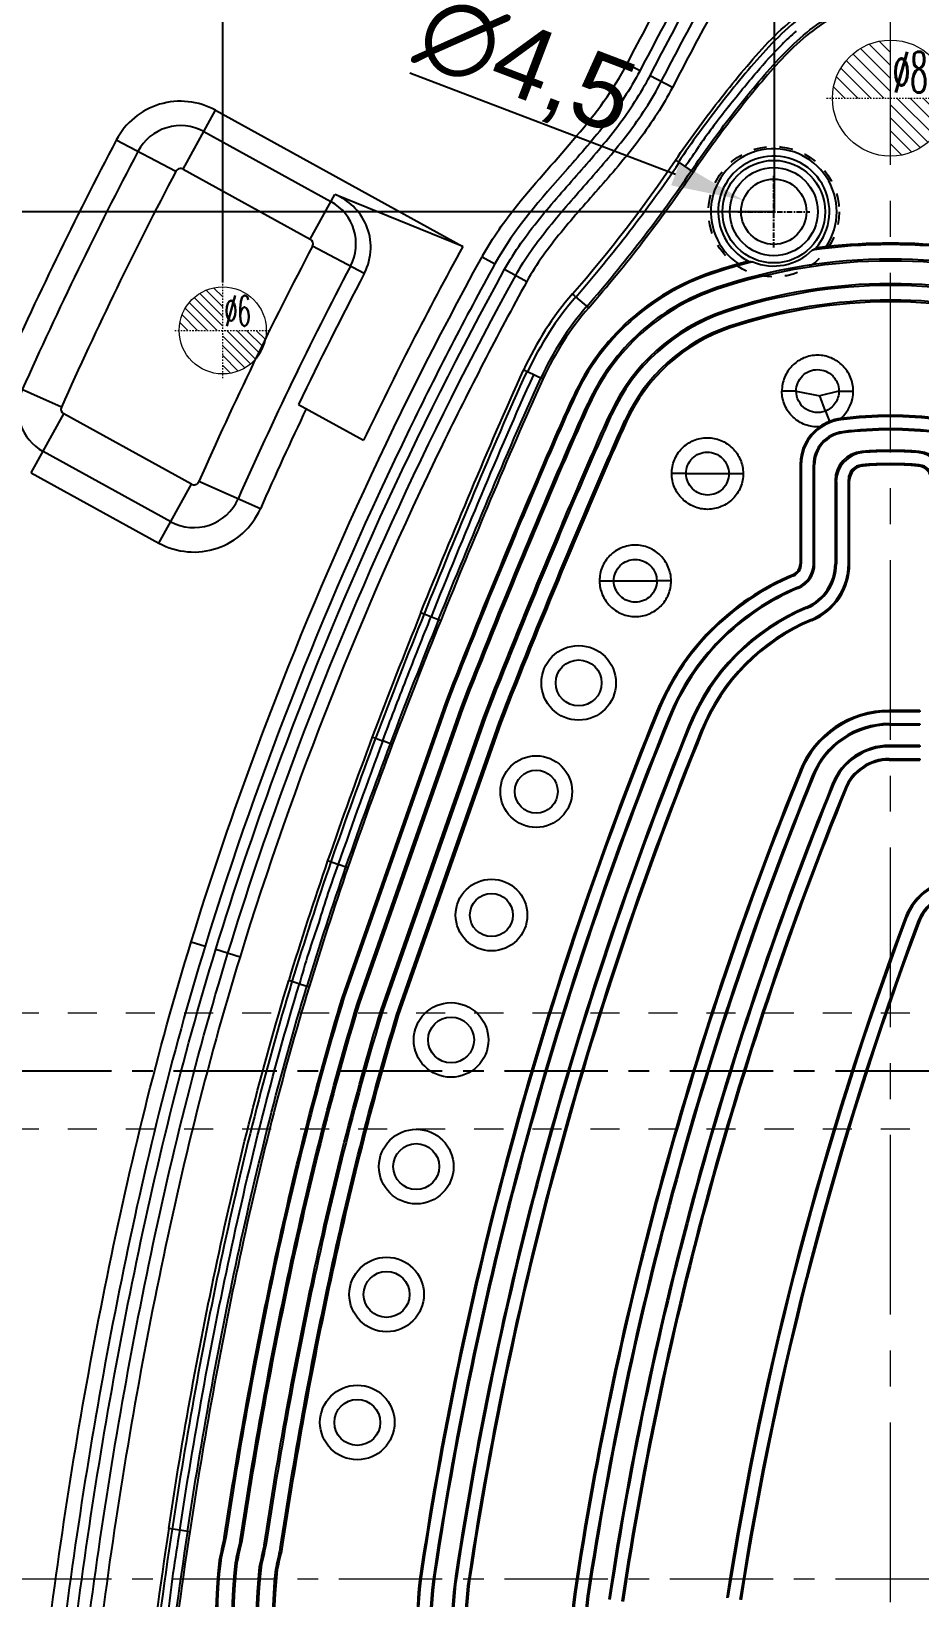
# Model space of a CAD drawing. Header units: millimetres. Extents: x 2660 to 3051, y 1419 to 1848.
# Drawn here: x 2744.9 to 2806.1, y 1632.4 to 1740.3 of the extents above; entities that cross this region are included whole.
import ezdxf

# ---------------------------------------------------------------- set-up
doc = ezdxf.new("R2010")
doc.units = ezdxf.units.MM
doc.linetypes.add('CENTER', pattern=[0.6, 0.375, -0.075, 0.075, -0.075])
doc.linetypes.add('HIDDEN', pattern=[0.2, 0.1, -0.1])
for name, color, linetype, lineweight in [('center', 1, 'CENTER', 9), ('cool', 153, 'HIDDEN', 9), ('epin', 13, 'Continuous', 9)]:
    doc.layers.add(name, color=color, linetype=linetype, lineweight=lineweight)
doc.layers.add('DEFAULT_2', color=8, linetype='HIDDEN')
doc.styles.get("Standard").update_dxf_attribs({"font": 'arial.ttf'})
doc.styles.add('TXT05', font='txt.shx', dxfattribs={"width": 0.5, "bigfont": 'gbcbig.shx'})
doc.dimstyles.new('副本 ISO-25-1', dxfattribs={"dimtxt": 5, "dimasz": 5, "dimexe": 0, "dimexo": 0, "dimgap": 0, "dimtad": 1, "dimtxsty": 'Standard', "dimcen": 0, "dimclrd": 4, "dimclre": 4, "dimclrt": 6, "dimazin": 0, "dimtfac": 1, "dimtofl": 0, "dimtmove": 0, "dimatfit": 3, "dimfxl": 0, "dimarcsym": 0})

# ---------------------------------------------------------------- blocks, each defined once
blk = doc.blocks.new('epin_ejp_6')
at = {"layer": 'epin'}
h = blk.add_hatch(dxfattribs=at)
h.set_pattern_fill('_ANSI31', color=123, scale=0.15, angle=90, style=0)
h.set_pattern_definition([(135, (735.3002, 266.8078), (-0.3367596, -0.3367596), [])])
h.paths.add_polyline_path([(0, 3, 0.414214), (-3, 0), (0, 0)])
h.paths.add_polyline_path([(3, 0), (0, 0), (0, -3, 0.414214)])
at = {"layer": 'epin', "color": 1, "linetype": 'CENTER', "ltscale": 0.186593}
for p, q in [((0, -3.3), (0, 3.3)), ((-3.3, 0), (3.3, 0))]:
    blk.add_line(p, q, dxfattribs=at)
at = {"layer": 'epin'}
blk.add_circle((0, 0), 3, dxfattribs=at)
at = {"layer": 'epin', "color": 6, "style": 'TXT05', "width": 0.5}
blk.add_text('%%c6', height=2.1, dxfattribs=at).set_placement((0.12, 0.3))
blk = doc.blocks.new('epin_ejp_8')
at = {"layer": 'epin'}
h = blk.add_hatch(dxfattribs=at)
h.set_pattern_fill('_ANSI31', color=123, scale=0.2, angle=90, style=0)
h.set_pattern_definition([(135, (-705.7219, 490.0809), (-0.4490128, -0.4490128), [])])
h.paths.add_polyline_path([(0, 4, 0.414214), (-4, 0), (0, 0)])
h.paths.add_polyline_path([(4, 0), (0, 0), (0, -4, 0.414214)])
at = {"layer": 'epin', "color": 1, "linetype": 'CENTER', "ltscale": 0.248791}
for p, q in [((0, -4.4), (0, 4.4)), ((-4.4, 0), (4.4, 0))]:
    blk.add_line(p, q, dxfattribs=at)
at = {"layer": 'epin'}
blk.add_circle((0, 0), 4, dxfattribs=at)
at = {"layer": 'epin', "color": 6, "style": 'TXT05', "width": 0.5}
blk.add_text('%%c8', height=2.8, dxfattribs=at).set_placement((0.16, 0.4))
blk = doc.blocks.new('*D112')
at = {"color": 4, "linetype": 'Continuous', "lineweight": -2, "transparency": 16777216}
for p, q in [((2746.93, 1793.72), (2678.88, 1793.72)), ((2678.88, 1788.72), (2678.88, 1478.72)), ((2746.93, 1473.72), (2678.88, 1473.72))]:
    blk.add_line(p, q, dxfattribs=at)
at = {"color": 4, "transparency": 16777216}
for points in [[(2678.04, 1788.72), (2679.71, 1788.72), (2678.88, 1793.72)], [(2678.04, 1478.72), (2679.71, 1478.72), (2678.88, 1473.72)]]:
    blk.add_solid(points, dxfattribs=at)
at = {"layer": 'Defpoints', "color": 0, "transparency": 16777216}
for p in [(2746.93, 1793.72), (2678.88, 1473.72), (2746.93, 1473.72)]:
    blk.add_point(p, dxfattribs=at)
at = {"color": 6, "transparency": 16777216, "insert": (2676.32, 1646.54), "char_height": 5, "attachment_point": 5, "rotation": 90}
blk.add_mtext('320', dxfattribs=at)
blk = doc.blocks.new('*D117')
at = {"color": 4, "linetype": 'Continuous', "lineweight": -2, "transparency": 16777216}
blk.add_line((2771.03, 1737.46), (2789.32, 1730.48), dxfattribs=at)
at = {"color": 4, "transparency": 16777216}
blk.add_solid([(2789.62, 1731.26), (2789.02, 1729.71), (2793.99, 1728.7)], dxfattribs=at)
at = {"layer": 'Defpoints', "color": 0, "transparency": 16777216}
for p in [(2793.99, 1728.7), (2798.2, 1727.1)]:
    blk.add_point(p, dxfattribs=at)
at = {"color": 6, "transparency": 16777216, "insert": (2778.94, 1737.75), "char_height": 5, "attachment_point": 5, "rotation": 339.121}
blk.add_mtext('∅4,5', dxfattribs=at)
blk = doc.blocks.new('*D96')
at = {"color": 4, "linetype": 'Continuous', "lineweight": -2, "transparency": 16777216}
blk.add_line((2889.34, 1633.72), (2909.46, 1633.72), dxfattribs=at)
at = {"layer": 'Defpoints', "color": 0, "transparency": 16777216}
for p in [(2804.14, 1633.72), (2889.34, 1633.72), (2906.2, 1633.72)]:
    blk.add_point(p, dxfattribs=at)
at = {"color": 6, "transparency": 16777216, "insert": (2907.83, 1636.27), "char_height": 5, "attachment_point": 5}
blk.add_mtext('0', dxfattribs=at)
blk = doc.blocks.new('*D120')
at = {"color": 4, "linetype": 'Continuous', "lineweight": -2, "transparency": 16777216}
blk.add_line((2812.18, 1727.9), (2923.08, 1727.9), dxfattribs=at)
at = {"layer": 'Defpoints', "color": 0, "transparency": 16777216}
for p in [(2812.18, 1727.9), (2906.2, 1727.9), (2804.14, 1633.72)]:
    blk.add_point(p, dxfattribs=at)
at = {"color": 6, "transparency": 16777216, "insert": (2914.64, 1730.9), "char_height": 5, "attachment_point": 5}
blk.add_mtext('94,18', dxfattribs=at)
blk = doc.blocks.new('*D126')
at = {"color": 4, "linetype": 'Continuous', "lineweight": -2, "transparency": 16777216}
blk.add_line((2837.8, 1570.12), (2922.13, 1570.12), dxfattribs=at)
at = {"layer": 'Defpoints', "color": 0, "transparency": 16777216}
for p in [(2804.14, 1633.72), (2837.8, 1570.12), (2906.2, 1570.12)]:
    blk.add_point(p, dxfattribs=at)
at = {"color": 6, "transparency": 16777216, "insert": (2914.17, 1573.12), "char_height": 5, "attachment_point": 5}
blk.add_mtext('63,61', dxfattribs=at)
blk = doc.blocks.new('*D70')
at = {"color": 4, "linetype": 'Continuous', "lineweight": -2, "transparency": 16777216}
blk.add_line((2804.14, 1788.17), (2804.14, 1802.84), dxfattribs=at)
at = {"layer": 'Defpoints', "color": 0, "transparency": 16777216}
for p in [(2804.14, 1799.58), (2804.14, 1788.17), (2804.14, 1633.72)]:
    blk.add_point(p, dxfattribs=at)
at = {"color": 6, "transparency": 16777216, "insert": (2801.58, 1801.21), "char_height": 5, "attachment_point": 5, "rotation": 90}
blk.add_mtext('0', dxfattribs=at)
blk = doc.blocks.new('*D105')
at = {"color": 4, "linetype": 'Continuous', "lineweight": -2, "transparency": 16777216}
blk.add_line((2812.14, 1727.9), (2812.14, 1802.88), dxfattribs=at)
at = {"layer": 'Defpoints', "color": 0, "transparency": 16777216}
for p in [(2812.14, 1799.58), (2812.14, 1727.9), (2804.14, 1633.72)]:
    blk.add_point(p, dxfattribs=at)
at = {"color": 6, "transparency": 16777216, "insert": (2809.58, 1801.23), "char_height": 5, "attachment_point": 5, "rotation": 90}
blk.add_mtext('8', dxfattribs=at)
blk = doc.blocks.new('*D71')
at = {"color": 4, "linetype": 'Continuous', "lineweight": -2, "transparency": 16777216}
blk.add_line((2718.93, 1633.72), (2698.81, 1633.72), dxfattribs=at)
at = {"layer": 'Defpoints', "color": 0, "transparency": 16777216}
for p in [(2702.07, 1633.72), (2718.93, 1633.72), (2804.14, 1633.72)]:
    blk.add_point(p, dxfattribs=at)
at = {"color": 6, "transparency": 16777216, "insert": (2700.44, 1636.27), "char_height": 5, "attachment_point": 5}
blk.add_mtext('0', dxfattribs=at)
blk = doc.blocks.new('*D72')
at = {"color": 4, "linetype": 'Continuous', "lineweight": -2, "transparency": 16777216}
blk.add_line((2714.74, 1668.72), (2694.87, 1668.72), dxfattribs=at)
at = {"layer": 'Defpoints', "color": 0, "transparency": 16777216}
for p in [(2702.07, 1668.72), (2714.74, 1668.72), (2804.14, 1633.72)]:
    blk.add_point(p, dxfattribs=at)
at = {"color": 6, "transparency": 16777216, "insert": (2698.47, 1671.28), "char_height": 5, "attachment_point": 5}
blk.add_mtext('35', dxfattribs=at)
blk = doc.blocks.new('*D74')
at = {"color": 4, "linetype": 'Continuous', "lineweight": -2, "transparency": 16777216}
blk.add_line((2796.1, 1727.9), (2685.19, 1727.9), dxfattribs=at)
at = {"layer": 'Defpoints', "color": 0, "transparency": 16777216}
for p in [(2702.07, 1727.9), (2796.1, 1727.9), (2804.14, 1633.72)]:
    blk.add_point(p, dxfattribs=at)
at = {"color": 6, "transparency": 16777216, "insert": (2693.63, 1730.9), "char_height": 5, "attachment_point": 5}
blk.add_mtext('94,18', dxfattribs=at)
blk = doc.blocks.new('*D80')
at = {"color": 4, "linetype": 'Continuous', "lineweight": -2, "transparency": 16777216}
blk.add_line((2770.47, 1570.12), (2686.14, 1570.12), dxfattribs=at)
at = {"layer": 'Defpoints', "color": 0, "transparency": 16777216}
for p in [(2804.14, 1633.72), (2702.07, 1570.12), (2770.47, 1570.12)]:
    blk.add_point(p, dxfattribs=at)
at = {"color": 6, "transparency": 16777216, "insert": (2694.1, 1573.12), "char_height": 5, "attachment_point": 5}
blk.add_mtext('63,61', dxfattribs=at)
blk = doc.blocks.new('*D82')
at = {"color": 4, "linetype": 'Continuous', "lineweight": -2, "transparency": 16777216}
for p, q in [((2722.07, 1553.03), (2712.07, 1546.81)), ((2804.14, 1553.03), (2722.07, 1553.03)), ((2712.07, 1546.81), (2685.18, 1546.81))]:
    blk.add_line(p, q, dxfattribs=at)
at = {"layer": 'Defpoints', "color": 0, "transparency": 16777216}
for p in [(2804.14, 1633.72), (2804.14, 1553.03), (2702.07, 1546.81)]:
    blk.add_point(p, dxfattribs=at)
at = {"color": 6, "transparency": 16777216, "insert": (2693.63, 1549.81), "char_height": 5, "attachment_point": 5}
blk.add_mtext('80,69', dxfattribs=at)
blk = doc.blocks.new('*D92')
at = {"color": 4, "linetype": 'Continuous', "lineweight": -2, "transparency": 16777216}
blk.add_line((2758.14, 1723.02), (2758.14, 1806.94), dxfattribs=at)
at = {"layer": 'Defpoints', "color": 0, "transparency": 16777216}
for p in [(2758.14, 1799.58), (2758.14, 1723.02), (2804.14, 1633.72)]:
    blk.add_point(p, dxfattribs=at)
at = {"color": 6, "transparency": 16777216, "insert": (2755.58, 1803.26), "char_height": 5, "attachment_point": 5, "rotation": 90}
blk.add_mtext('46', dxfattribs=at)
blk = doc.blocks.new('*D132')
at = {"color": 4, "linetype": 'Continuous', "lineweight": -2, "transparency": 16777216}
blk.add_line((2796.14, 1727.9), (2796.14, 1802.88), dxfattribs=at)
at = {"layer": 'Defpoints', "color": 0, "transparency": 16777216}
for p in [(2796.14, 1799.58), (2796.14, 1727.9), (2804.14, 1633.72)]:
    blk.add_point(p, dxfattribs=at)
at = {"color": 6, "transparency": 16777216, "insert": (2793.58, 1801.23), "char_height": 5, "attachment_point": 5, "rotation": 90}
blk.add_mtext('8', dxfattribs=at)

msp = doc.modelspace()

# ---------------------------------------------------------------- linework, layer by layer
at = {"color": 7, "linetype": 'Continuous'}
for p, q in [((2785.99, 1738.081), (2786.882, 1737.619)), ((2786.882, 1737.619), (2786.862, 1737.579)), ((2789.114, 1736.464), (2787.568, 1737.265)), ((2755.402, 1730.827), (2757.635, 1734.887)), ((2757.635, 1734.887), (2774.681, 1725.51)), ((2756.826, 1733.416), (2765.589, 1728.595)), ((2754.901, 1730.677), (2750.801, 1732.836)), ((2755.402, 1730.827), (2764.165, 1726.007)), ((2789.324, 1731.45), (2789.522, 1731.316)), ((2789.578, 1731.277), (2790.539, 1730.623)), ((2764.165, 1726.007), (2765.863, 1729.092)), ((2774.681, 1725.51), (2765.863, 1729.092)), ((2767.884, 1723.638), (2764.313, 1725.515)), ((2775.995, 1724.787), (2776.876, 1724.304)), ((2777.553, 1723.933), (2779.079, 1723.096)), ((2791.839, 1723.626), (2791.805, 1723.726)), ((2782.417, 1722.088), (2782.237, 1722.244)), ((2792.197, 1722.556), (2792.158, 1722.673)), ((2783.347, 1721.281), (2782.469, 1722.043)), ((2792.693, 1721.074), (2792.732, 1720.957)), ((2793.051, 1720.004), (2793.09, 1719.888)), ((2779.071, 1716.884), (2778.854, 1716.983)), ((2780.191, 1716.373), (2779.133, 1716.856)), ((2747.021, 1714.44), (2742.789, 1716.325)), ((2763.363, 1714.616), (2767.838, 1712.154)), ((2782.364, 1715.082), (2782.268, 1715.126)), ((2783.391, 1714.616), (2783.279, 1714.667)), ((2797.639, 1715.541), (2799.268, 1715.218)), ((2800.581, 1715.541), (2799.268, 1715.218)), ((2799.647, 1714.161), (2799.268, 1715.218)), ((2800.581, 1715.541), (2801.568, 1715.543)), ((2744.946, 1709.91), (2747.179, 1713.97)), ((2755.973, 1709.132), (2747.179, 1713.97)), ((2784.926, 1713.919), (2784.814, 1713.969)), ((2799.647, 1714.161), (2799.927, 1713.454)), ((2785.937, 1713.459), (2785.841, 1713.503)), ((2800.828, 1712.743), (2800.839, 1712.656)), ((2754.549, 1706.544), (2745.755, 1711.381)), ((2802.164, 1711.38), (2802.259, 1711.3)), ((2806.012, 1711.3), (2806.107, 1711.38)), ((2797.904, 1710.463), (2797.904, 1703.632)), ((2797.904, 1710.463), (2797.992, 1710.463)), ((2797.992, 1710.463), (2797.992, 1703.632)), ((2798.821, 1703.632), (2798.821, 1710.463)), ((2798.821, 1710.463), (2798.909, 1710.463)), ((2798.909, 1703.632), (2798.909, 1710.463)), ((2802.154, 1710.459), (2802.245, 1710.378)), ((2806.025, 1710.378), (2806.117, 1710.459)), ((2744.946, 1709.91), (2753.74, 1705.073)), ((2760.724, 1707.434), (2756.486, 1709.305)), ((2790.052, 1709.859), (2789.064, 1709.852)), ((2790.052, 1709.859), (2792.999, 1709.859)), ((2792.999, 1709.859), (2793.986, 1709.866)), ((2800.316, 1709.378), (2800.316, 1703.632)), ((2800.404, 1709.297), (2800.316, 1709.378)), ((2800.404, 1709.297), (2800.404, 1703.632)), ((2801.233, 1703.632), (2801.233, 1709.458)), ((2801.321, 1709.377), (2801.233, 1709.458)), ((2801.321, 1703.632), (2801.321, 1709.377)), ((2753.74, 1705.073), (2755.973, 1709.132)), ((2797.442, 1702.809), (2797.409, 1702.89)), ((2797.992, 1703.632), (2797.904, 1703.632)), ((2798.909, 1703.632), (2798.821, 1703.632)), ((2800.404, 1703.632), (2800.316, 1703.632)), ((2801.321, 1703.632), (2801.233, 1703.632)), ((2784.09, 1702.462), (2785.077, 1702.469)), ((2785.077, 1702.469), (2788.034, 1702.469)), ((2789.021, 1702.475), (2788.034, 1702.469)), ((2797.761, 1702.043), (2797.794, 1701.962)), ((2798.368, 1700.582), (2798.334, 1700.663)), ((2771.785, 1700.287), (2773.148, 1699.738)), ((2798.687, 1699.816), (2798.72, 1699.735)), ((2766.378, 1673.778), (2773.492, 1694.065)), ((2773.59, 1694.029), (2766.478, 1673.745)), ((2767.434, 1673.433), (2774.533, 1693.68)), ((2774.648, 1693.638), (2767.55, 1673.395)), ((2769.037, 1672.908), (2776.115, 1693.096)), ((2776.23, 1693.053), (2769.153, 1672.87)), ((2773.491, 1694.065), (2773.591, 1694.03)), ((2774.533, 1693.68), (2774.632, 1693.644)), ((2774.632, 1693.644), (2774.648, 1693.638)), ((2776.115, 1693.095), (2776.23, 1693.054)), ((2788.075, 1693.332), (2787.993, 1693.365)), ((2788.844, 1693.022), (2788.925, 1692.989)), ((2804.053, 1693.455), (2804.053, 1693.543)), ((2806.145, 1693.543), (2804.053, 1693.543)), ((2806.145, 1693.455), (2804.053, 1693.455)), ((2806.145, 1693.543), (2806.145, 1693.455)), ((2770.109, 1672.558), (2777.173, 1692.704)), ((2777.288, 1692.662), (2770.226, 1672.52)), ((2777.173, 1692.704), (2777.272, 1692.668)), ((2777.272, 1692.668), (2777.288, 1692.662)), ((2790.311, 1692.429), (2790.23, 1692.462)), ((2791.08, 1692.118), (2791.162, 1692.085)), ((2804.053, 1692.538), (2804.053, 1692.626)), ((2804.053, 1692.625), (2806.145, 1692.625)), ((2804.053, 1692.538), (2806.145, 1692.538)), ((2806.145, 1692.625), (2806.145, 1692.538)), ((2768.438, 1691.713), (2769.13, 1691.452)), ((2769.813, 1691.195), (2769.162, 1691.44)), ((2804.053, 1691.043), (2804.053, 1691.131)), ((2806.145, 1691.131), (2804.053, 1691.131)), ((2806.145, 1691.043), (2804.053, 1691.043)), ((2806.145, 1691.131), (2806.145, 1691.043)), ((2804.053, 1690.126), (2804.053, 1690.214)), ((2804.053, 1690.213), (2806.145, 1690.213)), ((2804.053, 1690.126), (2806.145, 1690.126)), ((2806.145, 1690.213), (2806.145, 1690.126)), ((2797.972, 1689.337), (2797.89, 1689.37)), ((2798.741, 1689.027), (2798.823, 1688.994)), ((2800.209, 1688.436), (2800.128, 1688.469)), ((2800.979, 1688.126), (2801.06, 1688.094)), ((2765.36, 1683.195), (2766.06, 1682.954)), ((2766.093, 1682.943), (2766.75, 1682.717)), ((2805.218, 1679.213), (2805.136, 1679.243)), ((2805.995, 1678.922), (2806.078, 1678.891)), ((2755.962, 1677.608), (2756.922, 1677.312)), ((2757.66, 1677.085), (2759.324, 1676.573)), ((2763.384, 1674.711), (2762.676, 1674.927)), ((2763.416, 1674.701), (2764.081, 1674.499)), ((2766.478, 1673.744), (2766.378, 1673.779)), ((2767.533, 1673.4), (2767.434, 1673.434)), ((2767.55, 1673.394), (2767.533, 1673.4)), ((2769.153, 1672.869), (2769.037, 1672.91)), ((2770.209, 1672.525), (2770.109, 1672.559)), ((2770.225, 1672.519), (2770.209, 1672.525)), ((2755.143, 1637.074), (2754.411, 1637.185)), ((2755.863, 1636.965), (2755.177, 1637.069)), ((2758.341, 1636.544), (2758.238, 1636.564)), ((2759.329, 1636.352), (2759.432, 1636.332)), ((2760.985, 1636.03), (2761.106, 1636.007)), ((2762.093, 1635.814), (2762.197, 1635.794)), ((2757.992, 1634.979), (2757.887, 1634.991)), ((2758.985, 1634.816), (2759.089, 1634.799)), ((2759.106, 1634.797), (2759.089, 1634.8)), ((2760.651, 1634.547), (2760.773, 1634.528)), ((2761.766, 1634.368), (2761.87, 1634.351)), ((2761.888, 1634.349), (2761.87, 1634.352)), ((2771.87, 1634.249), (2771.784, 1634.262)), ((2772.691, 1634.126), (2772.777, 1634.113)), ((2774.255, 1633.89), (2774.169, 1633.903)), ((2775.076, 1633.766), (2775.162, 1633.753)), ((2782.424, 1632.659), (2782.338, 1632.672)), ((2783.245, 1632.535), (2783.331, 1632.522))]:
    msp.add_line(p, q, dxfattribs=at)
at = {"color": 1, "linetype": 'CENTER'}
for p, q in [((2796.095, 1725.425), (2796.095, 1730.375)), ((2793.62, 1727.9), (2798.57, 1727.9))]:
    msp.add_line(p, q, dxfattribs=at)
at = {"color": 1, "linetype": 'CENTER', "ltscale": 19}
msp.add_line((2709.135, 1668.721), (2899.135, 1668.721), dxfattribs=at)
at = {"color": 7, "linetype": 'Continuous'}
for centre, radius in [((2796.095, 1727.9), 3.534), ((2796.095, 1727.9), 3.032), ((2782.654, 1695.439), 2.569), ((2782.654, 1695.439), 1.581), ((2779.729, 1687.95), 2.469), ((2779.729, 1687.95), 1.482), ((2776.646, 1679.447), 2.469), ((2776.646, 1679.447), 1.482), ((2773.862, 1670.841), 2.569), ((2773.862, 1670.841), 1.581), ((2771.465, 1662.119), 2.569), ((2771.465, 1662.119), 1.581), ((2769.421, 1653.308), 2.569), ((2769.421, 1653.308), 1.581), ((2767.402, 1644.491), 2.569), ((2767.402, 1644.491), 1.581)]:
    msp.add_circle(centre, radius, dxfattribs=at)
at = {"color": 2, "linetype": 'Continuous'}
msp.add_circle((2796.095, 1727.9), 2.25, dxfattribs=at)
at = {"color": 7, "linetype": 'Continuous'}
for centre, radius, start, end in [((2755.225, 1730.506), 5, 61.18495, 152.22961), ((2852.669, 1688.333), 75.853, 141.86737, 144.42476), ((2755.225, 1730.506), 3.321, 61.18495, 152.22961), ((2997.883, 1602.727), 279.245, 152.22961, 155.9958), ((2997.883, 1602.727), 277.566, 152.22961, 155.9958), ((2796.095, 1727.9), 4.336, 326.07584, 236.11576), ((2755.225, 1730.506), 0.367, 61.18495, 152.22961), ((2707.686, 1786.97), 98.729, 319.03533, 325.78127), ((2707.686, 1786.97), 99.036, 319.03533, 325.78127), ((2796.095, 1727.9), 3.834, 318.78783, 243.40377), ((2997.883, 1602.727), 274.612, 152.22961, 155.9958), ((2707.686, 1786.97), 100.04, 319.03533, 325.78127), ((2707.686, 1786.97), 100.198, 319.03533, 325.78127), ((2763.989, 1725.685), 3.321, 332.26915, 61.18495), ((2997.883, 1602.727), 263.878, 152.26915, 156.17831), ((2763.989, 1725.685), 0.367, 332.26915, 61.18495), ((2997.883, 1602.727), 254.745, 151.18495, 154.56061), ((2804.135, 1686.904), 38.726, 81.99901, 98.00099), ((2794.796, 1733.169), 8.847, 296.51043, 298.22022), ((2804.135, 1686.904), 38.831, 83.43146, 96.56854), ((2792.284, 1715.854), 18.577, 150.97646, 151.25903), ((2804.135, 1686.904), 38.831, 105.62306, 108.51331), ((2804.135, 1686.904), 38.726, 104.19061, 108.51331), ((2804.135, 1686.904), 37.721, 71.48706, 108.51331), ((2804.135, 1686.904), 37.598, 71.48706, 108.51331), ((2795.317, 1733.372), 8.949, 263.97796, 265.66831), ((2796.095, 1727.9), 3.746, 247.16557, 315.02603), ((2997.883, 1602.727), 260.924, 152.26915, 156.17831), ((2997.883, 1602.727), 259.845, 152.26915, 154.49429), ((2796.913, 1708.473), 16.085, 108.51331, 155.56827), ((2796.913, 1708.473), 15.979, 108.51331, 155.56827), ((2798.752, 1707.906), 21.871, 139.03533, 155.4787), ((2796.913, 1708.473), 14.975, 108.51331, 155.56827), ((2796.913, 1708.473), 14.852, 108.51331, 155.56827), ((2804.135, 1686.904), 36.035, 71.48706, 108.51331), ((2804.135, 1686.904), 35.912, 71.48706, 108.51331), ((2798.752, 1707.906), 21.564, 139.03533, 155.4787), ((2798.752, 1707.906), 20.56, 139.03533, 155.4787), ((2798.752, 1707.906), 20.401, 139.03533, 155.4787), ((2796.913, 1708.473), 13.288, 108.51331, 155.56827), ((2804.135, 1686.904), 34.907, 71.48706, 108.51331), ((2804.135, 1686.904), 34.784, 71.48706, 108.51331), ((2796.913, 1708.473), 13.165, 108.51331, 155.56827), ((2796.913, 1708.473), 12.161, 108.51331, 155.56827), ((2796.913, 1708.473), 12.038, 108.51331, 155.56827), ((2747.356, 1714.291), 3.321, 155.9958, 241.18495), ((2797.648, 1513.275), 202.265, 90.00238, 90.28203), ((2799.096, 1715.537), 2.472, 310.26741, 0.14238), ((2747.356, 1714.291), 0.367, 155.9958, 241.18495), ((2997.883, 1602.727), 259.245, 154.50195, 156.17831), ((2801.12, 1710.463), 3.128, 97.29284, 180), ((2801.073, 1710.581), 3.093, 97.03302, 126.23419), ((2804.135, 1686.904), 26.967, 82.6692, 97.33067), ((2804.135, 1686.904), 26.88, 82.70716, 97.29284), ((2801.12, 1710.463), 3.216, 125.67, 180), ((2801.12, 1710.463), 2.299, 97.29284, 180), ((2801.12, 1710.463), 2.211, 97.29284, 180), ((2804.135, 1686.904), 26.05, 82.70716, 97.29284), ((2804.135, 1686.904), 25.962, 82.70716, 97.29284), ((2802.325, 1709.378), 2.009, 94.59711, 180.00827), ((2804.135, 1686.904), 24.555, 85.39497, 94.60503), ((2804.135, 1686.904), 24.468, 85.60147, 94.39853), ((2805.946, 1709.378), 2.009, 359.99173, 85.40289), ((2802.412, 1709.297), 2.009, 94.39052, 180.00835), ((2802.238, 1709.458), 1.004, 94.79934, 180.00951), ((2802.325, 1709.377), 1.004, 94.59427, 180.00961), ((2804.135, 1686.904), 23.638, 85.19137, 94.80863), ((2804.135, 1686.904), 23.55, 85.39634, 94.60366), ((2805.858, 1709.297), 2.009, 359.99164, 85.60949), ((2805.945, 1709.377), 1.004, 359.99039, 85.40573), ((2806.033, 1709.458), 1.004, 359.99049, 85.20066), ((2756.15, 1709.454), 0.367, 241.18495, 336.17831), ((2756.15, 1709.454), 3.321, 241.18495, 336.17831), ((2756.15, 1709.454), 5, 241.18495, 336.17831), ((2804.053, 1686.906), 17.31, 112.57182, 158.08924), ((2804.053, 1686.906), 17.222, 112.57182, 158.08974), ((2797.1, 1703.632), 0.804, 292.57182, 360), ((2797.1, 1703.632), 0.892, 292.57182, 0), ((2797.1, 1703.632), 1.721, 292.57182, 0), ((2797.1, 1703.632), 1.809, 292.57182, 360), ((2797.1, 1703.632), 3.216, 292.57182, 360), ((2797.1, 1703.632), 3.304, 292.57182, 0), ((2797.1, 1703.632), 4.133, 292.57182, 0), ((2797.1, 1703.632), 4.221, 292.57182, 360), ((2804.053, 1686.906), 16.393, 112.57182, 158.09464), ((2804.053, 1686.906), 16.305, 112.57182, 158.09518), ((2804.053, 1686.906), 14.898, 112.57182, 158.10449), ((2804.053, 1686.906), 14.81, 112.57182, 158.10512), ((3151.312, 1547.168), 409.25, 158.02853, 159.31713), ((3151.312, 1547.168), 409.012, 158.0285, 159.3171), ((3151.315, 1547.167), 407.943, 158.02838, 159.31706), ((3151.315, 1547.167), 407.785, 158.02837, 159.31705), ((3191.825, 1531.096), 452.094, 158.06058, 158.65302), ((2804.053, 1686.906), 13.981, 112.57182, 158.11133), ((2804.053, 1686.906), 13.893, 112.57182, 158.11202), ((3133.595, 1553.964), 389.535, 158.66811, 159.33195), ((3028.861, 1595.529), 259.979, 157.89397, 171.43195), ((3028.861, 1595.529), 259.892, 157.89393, 171.43195), ((3028.861, 1595.529), 259.062, 157.89362, 171.43195), ((2804.053, 1686.906), 6.637, 90.00026, 158.21089), ((2804.053, 1686.906), 6.549, 90.00028, 158.21304), ((3028.861, 1595.529), 258.974, 157.89358, 171.43195), ((3028.861, 1595.529), 257.567, 157.89302, 171.43195), ((3028.861, 1595.529), 257.48, 157.89298, 171.43195), ((3028.861, 1595.529), 256.65, 157.89264, 171.43195), ((3028.861, 1595.529), 256.562, 157.8926, 171.43195), ((2804.053, 1686.906), 5.719, 90.00044, 158.23578), ((2804.053, 1686.906), 5.632, 90.00046, 158.23848), ((3058.191, 1582.222), 309.75, 159.29954, 160.97504), ((3058.35, 1582.165), 309.681, 159.29995, 160.9745), ((3058.35, 1582.165), 309.145, 159.2999, 160.97443), ((3062.067, 1580.809), 312.564, 159.30834, 160.96168), ((3062.068, 1580.809), 312.406, 159.30832, 160.96163), ((2804.053, 1686.906), 4.225, 90.00054, 158.29271), ((2804.053, 1686.906), 4.137, 90.00056, 158.29699), ((2804.053, 1686.906), 3.307, 90.00091, 158.34557), ((2804.053, 1686.906), 3.22, 90.00096, 158.35179), ((3028.861, 1595.529), 249.306, 157.88884, 171.43195), ((3028.861, 1595.529), 249.219, 157.88879, 171.43195), ((3028.861, 1595.529), 248.389, 157.88823, 171.43195), ((3028.861, 1595.529), 248.301, 157.88817, 171.43195), ((3028.861, 1595.529), 246.894, 157.8871, 171.43195), ((3028.861, 1595.529), 246.807, 157.88703, 171.43195), ((3028.861, 1595.529), 245.977, 157.8863, 171.43195), ((3028.861, 1595.529), 245.889, 157.88621, 171.43195), ((2992.852, 1604.756), 240.635, 160.97599, 163.04586), ((2992.852, 1604.756), 240.397, 160.97587, 163.04583), ((2989.942, 1605.692), 236.268, 160.96039, 163.05714), ((2992.854, 1604.755), 239.167, 160.97569, 163.04567), ((2812.672, 1665.159), 49.859, 159.10321, 163.96431), ((2809.09, 1677.764), 4.221, 90.00053, 159.48505), ((2809.09, 1677.764), 4.133, 90.00056, 159.48505), ((2809.09, 1677.764), 3.304, 90.00056, 159.48505), ((2809.09, 1677.764), 3.216, 90.00059, 159.48505), ((3028.861, 1595.529), 238.874, 159.48505, 171.11579), ((3028.861, 1595.529), 238.787, 159.48505, 171.11579), ((2815.309, 1660.631), 53.766, 160.10038, 164.8294), ((3028.861, 1595.529), 237.957, 159.48505, 171.11579), ((3028.861, 1595.529), 237.869, 159.48505, 171.1151), ((3105.481, 1584.069), 355.065, 171.39658, 173.34903), ((3110.21, 1583.434), 359.598, 171.40915, 173.3357), ((3110.172, 1583.438), 358.488, 171.4091, 173.33581), ((3109.984, 1583.466), 358.139, 171.40903, 173.33677), ((2847.972, 1620.852), 94.202, 170.08691, 173.76145), ((2817.402, 1622.543), 60.803, 166.66809, 168.18515), ((2817.402, 1622.543), 60.697, 166.66399, 168.18005), ((2817.508, 1622.519), 59.801, 166.62573, 168.13415), ((2817.508, 1622.519), 59.696, 166.62152, 168.12939), ((2817.421, 1622.539), 59.59, 166.61967, 168.12967), ((2817.541, 1622.512), 58.149, 166.55721, 168.05553), ((2817.541, 1622.512), 58.026, 166.55207, 168.04896), ((2817.563, 1622.507), 57.043, 166.5096, 167.99888), ((2795.857, 1630.635), 38.219, 173.45351, 218.00015), ((2795.857, 1630.635), 38.114, 173.45996, 218.00015), ((2795.857, 1630.635), 37.109, 173.53132, 218.00015), ((2795.857, 1630.635), 36.986, 173.54024, 218.00015), ((2817.564, 1622.507), 56.922, 166.50429, 167.99264), ((2795.857, 1630.635), 35.422, 173.66026, 217.99987), ((2795.857, 1630.635), 35.3, 173.66896, 217.99971), ((2795.857, 1630.635), 34.295, 173.75111, 217.99986), ((2795.857, 1630.635), 34.172, 173.76145, 217.99986), ((2795.857, 1630.635), 24.345, 171.43195, 217.99957), ((2795.857, 1630.635), 24.257, 171.43195, 217.99957), ((2795.857, 1630.635), 23.428, 171.43195, 217.99979), ((2795.857, 1630.635), 23.34, 171.43195, 217.99979), ((2795.857, 1630.635), 21.933, 171.43195, 218.00029), ((2795.857, 1630.635), 21.845, 171.43195, 218.00029), ((2795.857, 1630.635), 21.016, 171.43195, 218.00029), ((2795.857, 1630.635), 20.928, 171.43195, 218.00029), ((2795.857, 1630.635), 13.672, 171.43195, 222.71227), ((2795.857, 1630.635), 13.584, 171.43195, 222.37361), ((2795.857, 1630.635), 12.755, 171.43195, 218.94882), ((2795.857, 1630.635), 12.667, 171.43195, 218.56088)]:
    msp.add_arc(centre, radius, start, end, dxfattribs=at)
for points, knots in [([(2785.99, 1738.081), (2786.938, 1739.914), (2788.879, 1743.558), (2791.417, 1748.05), (2793.518, 1751.604), (2795.128, 1754.248), (2796.772, 1756.874), (2797.876, 1758.62), (2798.449, 1759.482)], [0, 0, 0, 0, 0.2499255, 0.4998753, 0.6248278, 0.7498084, 0.8747442, 1, 1, 1, 1]), ([(2799.285, 1758.925), (2798.717, 1758.07), (2797.62, 1756.333), (2795.983, 1753.721), (2794.38, 1751.087), (2792.288, 1747.548), (2789.76, 1743.074), (2787.827, 1739.445), (2786.882, 1737.619)], [0, 0, 0, 0, 0.1248714, 0.2499059, 0.3749169, 0.4999445, 0.7499645, 1, 1, 1, 1]), ([(2787.568, 1737.265), (2788.509, 1739.083), (2790.435, 1742.699), (2792.954, 1747.157), (2795.038, 1750.683), (2796.635, 1753.307), (2798.266, 1755.912), (2799.36, 1757.645), (2799.928, 1758.498)], [0, 0, 0, 0, 0.249967, 0.4999425, 0.6249196, 0.7499125, 0.8748885, 1, 1, 1, 1]), ([(2788.341, 1736.864), (2789.279, 1738.677), (2791.198, 1742.28), (2793.708, 1746.722), (2795.785, 1750.236), (2797.376, 1752.851), (2799, 1755.444), (2800.089, 1757.168), (2800.653, 1758.016)], [0, 0, 0, 0, 0.2500619, 0.5001002, 0.6251538, 0.7501706, 0.8752234, 1, 1, 1, 1]), ([(2801.378, 1757.534), (2800.816, 1756.689), (2799.731, 1754.971), (2798.113, 1752.388), (2796.528, 1749.783), (2794.459, 1746.283), (2791.959, 1741.858), (2790.048, 1738.27), (2789.114, 1736.464)], [0, 0, 0, 0, 0.1248683, 0.2499032, 0.3749125, 0.4999453, 0.7499655, 1, 1, 1, 1]), ([(2789.324, 1731.45), (2789.794, 1732.141), (2790.756, 1733.509), (2792.269, 1735.507), (2793.84, 1737.464), (2796.014, 1739.989), (2798.544, 1742.258), (2801.625, 1743.61), (2803.302, 1743.858), (2804.135, 1743.851)], [0, 0, 0, 0, 0.1251817, 0.2503619, 0.3755416, 0.5007178, 0.7502371, 0.8751807, 1, 1, 1, 1]), ([(2804.135, 1743.851), (2804.968, 1743.858), (2806.645, 1743.61), (2809.726, 1742.258), (2812.257, 1739.989), (2814.43, 1737.464), (2816.001, 1735.507), (2817.514, 1733.509), (2818.476, 1732.141), (2818.946, 1731.45)], [0, 0, 0, 0, 0.1248192, 0.2497628, 0.4992822, 0.6244584, 0.749638, 0.8748183, 1, 1, 1, 1]), ([(2804.134, 1743.613), (2803.29, 1743.62), (2801.597, 1743.358), (2798.535, 1741.961), (2796.055, 1739.683), (2793.925, 1737.19), (2791.882, 1734.642), (2790.439, 1732.664), (2789.522, 1731.316)], [0, 0, 0, 0, 0.1279297, 0.2549816, 0.5052482, 0.6292254, 0.7528088, 1, 1, 1, 1]), ([(2818.749, 1731.316), (2817.831, 1732.664), (2816.388, 1734.642), (2814.345, 1737.191), (2812.214, 1739.684), (2809.734, 1741.962), (2806.671, 1743.359), (2804.978, 1743.62), (2804.134, 1743.613)], [0, 0, 0, 0, 0.2471743, 0.3707464, 0.4947206, 0.7449952, 0.8720594, 1, 1, 1, 1]), ([(2804.135, 1743.077), (2804.926, 1743.084), (2806.523, 1742.837), (2808.712, 1741.837), (2810.647, 1740.396), (2812.358, 1738.689), (2813.935, 1736.846), (2815.96, 1734.318), (2817.394, 1732.354), (2818.305, 1731.014)], [0, 0, 0, 0, 0.1230504, 0.2467413, 0.3708913, 0.4962731, 0.622029, 0.7480451, 1, 1, 1, 1]), ([(2790.408, 1730.713), (2791.299, 1732.023), (2792.701, 1733.945), (2794.679, 1736.419), (2796.215, 1738.223), (2797.871, 1739.896), (2799.733, 1741.312), (2801.836, 1742.301), (2803.374, 1742.548), (2804.135, 1742.541)], [0, 0, 0, 0, 0.2533073, 0.3800146, 0.5063308, 0.631891, 0.7556967, 0.8784416, 1, 1, 1, 1]), ([(2804.135, 1742.382), (2803.361, 1742.39), (2801.801, 1742.129), (2799.691, 1741.1), (2797.848, 1739.662), (2796.222, 1737.992), (2794.718, 1736.215), (2793.267, 1734.395), (2791.867, 1732.535), (2790.976, 1731.265), (2790.539, 1730.623)], [0, 0, 0, 0, 0.1248055, 0.249725, 0.3747629, 0.4998031, 0.6248611, 0.7499059, 0.8749524, 1, 1, 1, 1]), ([(2804.135, 1742.54), (2804.895, 1742.548), (2806.434, 1742.301), (2808.537, 1741.312), (2810.399, 1739.896), (2812.055, 1738.223), (2813.59, 1736.419), (2815.569, 1733.945), (2816.971, 1732.023), (2817.862, 1730.712)], [0, 0, 0, 0, 0.1215733, 0.2443154, 0.3681082, 0.4936535, 0.6199717, 0.7466876, 1, 1, 1, 1]), ([(2817.731, 1730.623), (2817.295, 1731.265), (2816.403, 1732.535), (2815.003, 1734.395), (2813.552, 1736.215), (2812.048, 1737.992), (2810.422, 1739.662), (2808.579, 1741.1), (2806.469, 1742.129), (2804.909, 1742.39), (2804.135, 1742.382)], [0, 0, 0, 0, 0.1250477, 0.2500942, 0.3751391, 0.500197, 0.6252374, 0.7502752, 0.8751948, 1, 1, 1, 1]), ([(2776.039, 1724.867), (2776.728, 1726.108), (2778.777, 1728.974), (2782.548, 1732.989), (2785.061, 1736.287), (2785.99, 1738.081)], [0, 0, 0, 0, 0.2570794, 0.6339701, 1, 1, 1, 1]), ([(2786.862, 1737.579), (2786.212, 1736.333), (2784.634, 1733.997), (2781.001, 1729.828), (2778.195, 1726.709), (2776.876, 1724.304)], [0, 0, 0, 0, 0.253519, 0.5050279, 1, 1, 1, 1]), ([(2777.553, 1723.933), (2778.23, 1725.168), (2779.896, 1727.449), (2782.683, 1730.576), (2785.405, 1733.724), (2786.935, 1736.043), (2787.568, 1737.265)], [0, 0, 0, 0, 0.2529984, 0.5039597, 0.7529357, 1, 1, 1, 1]), ([(2778.316, 1723.514), (2778.968, 1724.705), (2780.6, 1726.932), (2783.359, 1730.026), (2786.117, 1733.22), (2787.685, 1735.599), (2788.341, 1736.864)], [0, 0, 0, 0, 0.243458, 0.4919748, 0.7443665, 1, 1, 1, 1]), ([(2789.114, 1736.464), (2788.464, 1735.21), (2786.918, 1732.836), (2784.181, 1729.635), (2781.403, 1726.534), (2779.74, 1724.301), (2779.079, 1723.096)], [0, 0, 0, 0, 0.2531789, 0.5046579, 0.7538889, 1, 1, 1, 1]), ([(2767.884, 1723.638), (2768.159, 1724.162), (2768.459, 1725.319), (2768.127, 1727.002), (2767.21, 1728.331), (2766.329, 1728.903), (2765.863, 1729.092)], [0, 0, 0, 0, 0.273279, 0.5289731, 0.7680845, 1, 1, 1, 1]), ([(2799.693, 1725.48), (2799.616, 1725.471), (2799.467, 1725.453), (2799.26, 1725.424), (2799.108, 1725.402), (2799.02, 1725.383), (2798.988, 1725.379), (2798.979, 1725.374)], [0, 0, 0, 0, 0.3220743, 0.6225708, 0.8709862, 0.9570647, 1, 1, 1, 1]), ([(2755.962, 1677.607), (2757.22, 1681.696), (2762.684, 1697.907), (2769.829, 1713.543), (2775.995, 1724.787)], [0, 0, 0, 0, 0.2501467, 1, 1, 1, 1]), ([(2776.876, 1724.304), (2774.827, 1720.567), (2767.002, 1705.435), (2760.679, 1689.519), (2756.922, 1677.312)], [0, 0, 0, 0, 0.2501801, 1, 1, 1, 1]), ([(2794.379, 1724.472), (2794.368, 1724.473), (2794.337, 1724.465), (2794.249, 1724.449), (2794.1, 1724.412), (2793.897, 1724.361), (2793.752, 1724.321), (2793.678, 1724.3)], [0, 0, 0, 0, 0.0429195, 0.128969, 0.3773976, 0.6779119, 1, 1, 1, 1]), ([(2757.66, 1677.085), (2758.909, 1681.145), (2764.335, 1697.241), (2771.43, 1712.767), (2777.553, 1723.933)], [0, 0, 0, 0, 0.2501359, 1, 1, 1, 1]), ([(2758.492, 1676.829), (2759.737, 1680.874), (2765.143, 1696.915), (2772.214, 1712.387), (2778.316, 1723.514)], [0, 0, 0, 0, 0.2501085, 1, 1, 1, 1]), ([(2779.079, 1723.096), (2777.051, 1719.397), (2769.303, 1704.416), (2763.043, 1688.659), (2759.324, 1676.573)], [0, 0, 0, 0, 0.2501801, 1, 1, 1, 1]), ([(2801.568, 1715.543), (2801.565, 1715.864), (2801.473, 1716.352), (2801.164, 1716.919), (2800.757, 1717.42), (2800.073, 1717.881), (2799.107, 1718.074), (2798.139, 1717.881), (2797.322, 1717.327), (2796.776, 1716.508), (2796.651, 1715.859), (2796.652, 1715.538)], [0, 0, 0, 0, 0.1248915, 0.1876705, 0.2504541, 0.3753, 0.5002247, 0.6251646, 0.7500469, 0.8750389, 1, 1, 1, 1]), ([(2771.785, 1700.287), (2772.913, 1703.09), (2775.225, 1708.675), (2777.6, 1714.234), (2778.854, 1716.983)], [0, 0, 0, 0, 0.5000025, 1, 1, 1, 1]), ([(2779.071, 1716.884), (2777.817, 1714.136), (2775.444, 1708.58), (2773.134, 1702.999), (2772.006, 1700.198)], [0, 0, 0, 0, 0.5001212, 1, 1, 1, 1]), ([(2797.639, 1715.541), (2797.639, 1715.733), (2797.713, 1716.122), (2798.04, 1716.615), (2798.53, 1716.946), (2799.111, 1717.061), (2799.69, 1716.942), (2800.099, 1716.666), (2800.341, 1716.364), (2800.529, 1716.027), (2800.58, 1715.733), (2800.581, 1715.541)], [0, 0, 0, 0, 0.1249899, 0.2501017, 0.3751701, 0.5001766, 0.6250675, 0.7498729, 0.8125751, 0.8752587, 1, 1, 1, 1]), ([(2772.504, 1699.998), (2773.63, 1702.796), (2775.937, 1708.37), (2778.307, 1713.918), (2779.559, 1716.662)], [0, 0, 0, 0, 0.5000819, 1, 1, 1, 1]), ([(2773.001, 1699.798), (2774.126, 1702.592), (2776.43, 1708.159), (2778.797, 1713.699), (2780.047, 1716.439)], [0, 0, 0, 0, 0.5001342, 1, 1, 1, 1]), ([(2780.191, 1716.373), (2778.941, 1713.634), (2776.574, 1708.096), (2774.272, 1702.531), (2773.148, 1699.738)], [0, 0, 0, 0, 0.4999974, 1, 1, 1, 1]), ([(2773.492, 1694.065), (2774.87, 1697.61), (2777.014, 1702.897), (2779.964, 1709.907), (2781.482, 1713.395), (2782.268, 1715.126)], [0, 0, 0, 0, 0.4999934, 0.7499998, 1, 1, 1, 1]), ([(2782.364, 1715.082), (2781.578, 1713.352), (2780.06, 1709.866), (2777.111, 1702.857), (2774.968, 1697.572), (2773.59, 1694.029)], [0, 0, 0, 0, 0.2500002, 0.5000066, 1, 1, 1, 1]), ([(2774.533, 1693.68), (2775.907, 1697.212), (2778.043, 1702.481), (2780.983, 1709.466), (2782.495, 1712.942), (2783.279, 1714.667)], [0, 0, 0, 0, 0.4999934, 0.7499998, 1, 1, 1, 1]), ([(2774.632, 1693.644), (2776.005, 1697.174), (2778.14, 1702.44), (2781.079, 1709.423), (2782.591, 1712.898), (2783.375, 1714.623)], [0, 0, 0, 0, 0.4999157, 0.7498758, 1, 1, 1, 1]), ([(2783.391, 1714.616), (2782.607, 1712.892), (2781.095, 1709.418), (2778.157, 1702.434), (2776.022, 1697.168), (2774.648, 1693.638)], [0, 0, 0, 0, 0.2500001, 0.5000071, 1, 1, 1, 1]), ([(2799.245, 1713.076), (2798.914, 1713.058), (2798.238, 1713.161), (2797.372, 1713.701), (2796.794, 1714.538), (2796.647, 1715.207), (2796.652, 1715.538)], [0, 0, 0, 0, 0.2500981, 0.5001167, 0.7500163, 1, 1, 1, 1]), ([(2799.647, 1714.161), (2799.427, 1714.074), (2798.934, 1714.009), (2798.245, 1714.274), (2797.759, 1714.825), (2797.64, 1715.305), (2797.639, 1715.541)], [0, 0, 0, 0, 0.2505036, 0.5005894, 0.7504319, 1, 1, 1, 1]), ([(2800.581, 1715.541), (2800.582, 1715.25), (2800.404, 1714.655), (2799.918, 1714.267), (2799.647, 1714.161)], [0, 0, 0, 0, 0.5000746, 1, 1, 1, 1]), ([(2776.115, 1693.096), (2777.482, 1696.608), (2779.607, 1701.848), (2782.53, 1708.797), (2784.035, 1712.254), (2784.814, 1713.969)], [0, 0, 0, 0, 0.4999934, 0.7499998, 1, 1, 1, 1]), ([(2784.926, 1713.919), (2784.147, 1712.203), (2782.643, 1708.748), (2779.721, 1701.802), (2777.596, 1696.564), (2776.23, 1693.053)], [0, 0, 0, 0, 0.2500002, 0.5000066, 1, 1, 1, 1]), ([(2800.694, 1713.651), (2800.701, 1713.645), (2800.723, 1713.622), (2800.721, 1713.588), (2800.723, 1713.566)], [0, 0, 0, 0, 0.2869796, 1, 1, 1, 1]), ([(2777.173, 1692.704), (2778.535, 1696.204), (2780.652, 1701.426), (2783.566, 1708.349), (2785.064, 1711.793), (2785.841, 1713.503)], [0, 0, 0, 0, 0.4999935, 0.7499998, 1, 1, 1, 1]), ([(2785.937, 1713.459), (2785.162, 1711.754), (2783.665, 1708.313), (2780.753, 1701.392), (2778.634, 1696.169), (2777.271, 1692.668)], [0, 0, 0, 0, 0.2494533, 0.4996626, 1, 1, 1, 1]), ([(2785.953, 1713.452), (2785.176, 1711.743), (2783.678, 1708.3), (2780.767, 1701.379), (2778.649, 1696.16), (2777.288, 1692.662)], [0, 0, 0, 0, 0.25, 0.5000071, 1, 1, 1, 1]), ([(2789.064, 1709.852), (2789.06, 1710.172), (2789.186, 1710.821), (2789.728, 1711.643), (2790.546, 1712.195), (2791.513, 1712.389), (2792.48, 1712.197), (2793.3, 1711.649), (2793.853, 1710.834), (2793.985, 1710.186), (2793.986, 1709.866)], [0, 0, 0, 0, 0.1249431, 0.2499192, 0.3748696, 0.4998782, 0.6248996, 0.7499016, 0.8749601, 1, 1, 1, 1]), ([(2790.052, 1709.859), (2790.05, 1710.05), (2790.125, 1710.437), (2790.447, 1710.929), (2790.936, 1711.26), (2791.515, 1711.376), (2792.094, 1711.259), (2792.586, 1710.931), (2792.917, 1710.44), (2792.998, 1710.052), (2792.999, 1709.859)], [0, 0, 0, 0, 0.1245506, 0.249191, 0.3739272, 0.4987979, 0.6238321, 0.7490345, 0.8745483, 1, 1, 1, 1]), ([(2793.986, 1709.866), (2793.991, 1709.546), (2793.864, 1708.897), (2793.322, 1708.075), (2792.505, 1707.523), (2791.538, 1707.329), (2790.57, 1707.521), (2789.751, 1708.069), (2789.198, 1708.884), (2789.065, 1709.532), (2789.064, 1709.852)], [0, 0, 0, 0, 0.1249426, 0.2499184, 0.3748693, 0.4998776, 0.6248998, 0.7499012, 0.8749603, 1, 1, 1, 1]), ([(2792.999, 1709.859), (2793, 1709.668), (2792.926, 1709.281), (2792.604, 1708.788), (2792.115, 1708.458), (2791.536, 1708.342), (2790.956, 1708.458), (2790.464, 1708.786), (2790.133, 1709.277), (2790.053, 1709.666), (2790.052, 1709.859)], [0, 0, 0, 0, 0.1245417, 0.2491738, 0.3738959, 0.4987632, 0.6237851, 0.7489756, 0.8745082, 1, 1, 1, 1]), ([(2789.021, 1702.475), (2789.022, 1702.796), (2788.885, 1703.443), (2788.334, 1704.258), (2787.511, 1704.802), (2786.544, 1704.993), (2785.577, 1704.801), (2784.758, 1704.251), (2784.211, 1703.432), (2784.087, 1702.783), (2784.09, 1702.462)], [0, 0, 0, 0, 0.1250096, 0.2499794, 0.3750435, 0.5000566, 0.6250148, 0.7499377, 0.8749518, 1, 1, 1, 1]), ([(2785.077, 1702.469), (2785.076, 1702.661), (2785.152, 1703.052), (2785.482, 1703.544), (2785.977, 1703.87), (2786.557, 1703.98), (2787.135, 1703.862), (2787.625, 1703.534), (2787.952, 1703.046), (2788.033, 1702.66), (2788.034, 1702.469)], [0, 0, 0, 0, 0.1254605, 0.2510668, 0.3762794, 0.501348, 0.6262226, 0.7509362, 0.8755206, 1, 1, 1, 1]), ([(2784.09, 1702.462), (2784.091, 1702.142), (2784.224, 1701.494), (2784.779, 1700.681), (2785.6, 1700.135), (2786.567, 1699.944), (2787.534, 1700.136), (2788.353, 1700.687), (2788.9, 1701.506), (2789.024, 1702.155), (2789.021, 1702.475)], [0, 0, 0, 0, 0.1249898, 0.2500281, 0.3749802, 0.5000078, 0.6250116, 0.7499644, 0.8749965, 1, 1, 1, 1]), ([(2788.034, 1702.469), (2788.035, 1702.277), (2787.961, 1701.888), (2787.633, 1701.397), (2787.14, 1701.071), (2786.561, 1700.958), (2785.982, 1701.074), (2785.49, 1701.401), (2785.159, 1701.89), (2785.079, 1702.277), (2785.077, 1702.469)], [0, 0, 0, 0, 0.1249501, 0.2499519, 0.3749141, 0.4998999, 0.624913, 0.7498771, 0.8749844, 1, 1, 1, 1]), ([(2742.654, 1583.578), (2742.918, 1591.503), (2743.696, 1607.35), (2746.01, 1631.049), (2749.866, 1654.56), (2753.626, 1670.017), (2755.962, 1677.607)], [0, 0, 0, 0, 0.2498245, 0.4997598, 0.7497842, 1, 1, 1, 1]), ([(2756.922, 1677.312), (2754.596, 1669.753), (2750.851, 1654.351), (2747.007, 1630.915), (2744.698, 1607.272), (2743.922, 1591.458), (2743.659, 1583.546)], [0, 0, 0, 0, 0.2498829, 0.4998602, 0.7498974, 1, 1, 1, 1]), ([(2744.43, 1583.525), (2744.693, 1591.414), (2745.467, 1607.187), (2747.767, 1630.773), (2751.601, 1654.163), (2755.338, 1669.538), (2757.66, 1677.085)], [0, 0, 0, 0, 0.2499499, 0.4999368, 0.7499503, 1, 1, 1, 1]), ([(2745.3, 1583.499), (2745.562, 1591.377), (2746.335, 1607.122), (2748.63, 1630.658), (2752.453, 1653.982), (2756.178, 1669.309), (2758.492, 1676.829)], [0, 0, 0, 0, 0.2501931, 0.50027, 0.7502379, 1, 1, 1, 1]), ([(2759.324, 1676.573), (2757.015, 1669.069), (2753.301, 1653.777), (2749.489, 1630.509), (2747.202, 1607.033), (2746.432, 1591.33), (2746.17, 1583.475)], [0, 0, 0, 0, 0.2498415, 0.4998205, 0.7498726, 1, 1, 1, 1]), ([(2754.411, 1637.185), (2755.376, 1643.556), (2757.669, 1656.244), (2760.8, 1668.763), (2762.676, 1674.927)], [0, 0, 0, 0, 0.5000233, 1, 1, 1, 1]), ([(2762.904, 1674.857), (2761.029, 1668.698), (2757.901, 1656.19), (2755.611, 1643.513), (2754.647, 1637.149)], [0, 0, 0, 0, 0.5000707, 1, 1, 1, 1]), ([(2755.177, 1637.069), (2756.139, 1643.422), (2758.425, 1656.074), (2761.546, 1668.556), (2763.416, 1674.701)], [0, 0, 0, 0, 0.5000809, 1, 1, 1, 1]), ([(2755.707, 1636.989), (2756.668, 1643.329), (2758.949, 1655.955), (2762.064, 1668.413), (2763.93, 1674.545)], [0, 0, 0, 0, 0.5001191, 1, 1, 1, 1]), ([(2764.081, 1674.499), (2762.216, 1668.369), (2759.103, 1655.919), (2756.824, 1643.301), (2755.864, 1636.965)], [0, 0, 0, 0, 0.4999765, 1, 1, 1, 1]), ([(2758.238, 1636.564), (2759.189, 1642.845), (2761.446, 1655.356), (2764.53, 1667.7), (2766.378, 1673.778)], [0, 0, 0, 0, 0.5000236, 1, 1, 1, 1]), ([(2766.478, 1673.745), (2764.63, 1667.67), (2761.548, 1655.33), (2759.292, 1642.823), (2758.341, 1636.544)], [0, 0, 0, 0, 0.4999764, 1, 1, 1, 1]), ([(2759.329, 1636.352), (2760.275, 1642.611), (2762.523, 1655.077), (2765.592, 1667.377), (2767.434, 1673.433)], [0, 0, 0, 0, 0.5000237, 1, 1, 1, 1]), ([(2759.432, 1636.332), (2760.378, 1642.589), (2762.625, 1655.05), (2765.693, 1667.346), (2767.534, 1673.4)], [0, 0, 0, 0, 0.5000244, 1, 1, 1, 1]), ([(2767.55, 1673.395), (2765.71, 1667.341), (2762.642, 1655.046), (2760.395, 1642.585), (2759.449, 1636.329)], [0, 0, 0, 0, 0.4999801, 1, 1, 1, 1]), ([(2760.985, 1636.03), (2761.925, 1642.255), (2764.158, 1654.652), (2767.207, 1666.886), (2769.037, 1672.908)], [0, 0, 0, 0, 0.5000238, 1, 1, 1, 1]), ([(2769.153, 1672.87), (2767.324, 1666.85), (2764.277, 1654.621), (2762.046, 1642.229), (2761.106, 1636.007)], [0, 0, 0, 0, 0.4999762, 1, 1, 1, 1]), ([(2762.093, 1635.814), (2763.029, 1642.016), (2765.251, 1654.368), (2768.287, 1666.557), (2770.109, 1672.558)], [0, 0, 0, 0, 0.5000239, 1, 1, 1, 1]), ([(2770.209, 1672.525), (2768.387, 1666.526), (2765.354, 1654.342), (2763.132, 1641.994), (2762.197, 1635.794)], [0, 0, 0, 0, 0.4999755, 1, 1, 1, 1]), ([(2770.226, 1672.52), (2768.404, 1666.521), (2765.37, 1654.337), (2763.149, 1641.99), (2762.214, 1635.791)], [0, 0, 0, 0, 0.4999801, 1, 1, 1, 1])]:
    msp.add_open_spline(points, degree=3, knots=knots, dxfattribs=at)
for points in [[(2794.919, 1737.519), (2795.471, 1738.166), (2796.039, 1738.801), (2796.64, 1739.402)], [(2797.628, 1740.324), (2797.288, 1740.029), (2796.959, 1739.72), (2796.64, 1739.402)], [(2793.004, 1735.171), (2793.628, 1735.966), (2794.262, 1736.751), (2794.919, 1737.519)], [(2789.965, 1731.014), (2790.33, 1731.476), (2790.677, 1731.955), (2790.969, 1732.466)]]:
    msp.add_open_spline(points, degree=3, dxfattribs=at)
at = {"layer": 'center', "color": 1, "linetype": 'CENTER', "ltscale": 33}
msp.add_line((2804.135, 1473.721), (2804.135, 1793.721), dxfattribs=at)
at = {"layer": 'center', "color": 1, "linetype": 'CENTER', "ltscale": 19}
msp.add_line((2709.135, 1633.721), (2899.135, 1633.721), dxfattribs=at)
at = {"layer": 'cool', "ltscale": 20}
for p, q in [((2723.465, 1672.721), (2884.805, 1672.721)), ((2723.465, 1664.721), (2884.805, 1664.721))]:
    msp.add_line(p, q, dxfattribs=at)
at = {"layer": 'DEFAULT_2', "color": 8, "linetype": 'HIDDEN', "ltscale": 9}
msp.add_circle((2796.095, 1727.9), 4.5, dxfattribs=at)

# ---------------------------------------------------------------- block references
at = {"layer": 'epin'}
for name, p in [('epin_ejp_8', (2804.135, 1735.721)), ('epin_ejp_6', (2758.135, 1719.721))]:
    msp.add_blockref(name, p, dxfattribs=at)

# ---------------------------------------------------------------- dimensions: what is measured, and where the dimension line sits
for feature_location, offset, dtype, origin, picture, middle in [((2758.135, 1723.021), (0, 76.561), 1, (2804.135, 1633.721), '*D92', (2755.582, 1803.262)), ((2796.135, 1727.9), (0, 71.682), 1, (2804.135, 1633.721), '*D132', (2793.582, 1801.23)), ((2804.135059203, 1788.174833728), (0, 11.407388884), 1, (2804.135059203, 1633.721388333), '*D70', (2801.582194264, 1801.212509106)), ((2812.135, 1727.9), (0, 71.682), 1, (2804.135, 1633.721), '*D105', (2809.582, 1801.23)), ((2796.095, 1727.9), (-94.024, 0), 0, (2804.135, 1633.721), '*D74', (2693.63, 1730.905)), ((2812.175, 1727.9), (94.024, 0), 0, (2804.135, 1633.721), '*D120', (2914.64, 1730.905)), ((2714.738, 1668.721), (-12.667, 0), 0, (2804.135, 1633.721), '*D72', (2698.473, 1671.276)), ((2718.928689974, 1633.721388333), (-16.857555663, 0), 0, (2804.135059203, 1633.721388333), '*D71', (2700.440847817, 1636.274253271)), ((2889.341428431, 1633.721388333), (16.857555663, 0), 0, (2804.135059203, 1633.721388333), '*D96', (2907.829270588, 1636.274253271)), ((2804.135, 1553.03), (-102.064, -6.224), 0, (2804.135, 1633.721), '*D82', (2693.626, 1549.811)), ((2770.468, 1570.115), (-68.396, 0), 0, (2804.135, 1633.721), '*D80', (2694.104, 1573.12)), ((2837.803, 1570.115), (68.396, 0), 0, (2804.135, 1633.721), '*D126', (2914.166, 1573.12))]:
    dim = msp.add_ordinate_dim(feature_location=feature_location, offset=offset, dtype=dtype, origin=origin, dimstyle='副本 ISO-25-1', override={"dimfxl": 1.25, "dimarcsym": 1})
    dim.commit()
    dim.dimension.update_dxf_attribs({"geometry": picture, "text_midpoint": middle})
dim = msp.add_linear_dim(base=(2678.877, 1473.721), p1=(2746.925, 1793.721), p2=(2746.925, 1473.721), angle=90, dimstyle='副本 ISO-25-1', override={"dimfxl": 1.25, "dimarcsym": 1})
dim.commit()
dim.dimension.update_dxf_attribs({"geometry": '*D112', "text_midpoint": (2678.877, 1646.545), "dimtype": 160})
dim = msp.add_diameter_dim_2p(p1=(2798.197, 1727.098), p2=(2793.993, 1728.702), dimstyle='副本 ISO-25-1', override={"dimfxl": 1.25, "dimarcsym": 1})
dim.commit()
dim.dimension.update_dxf_attribs({"geometry": '*D117', "text_midpoint": (2778.938, 1737.748)})

doc.saveas('drawing.dxf')
